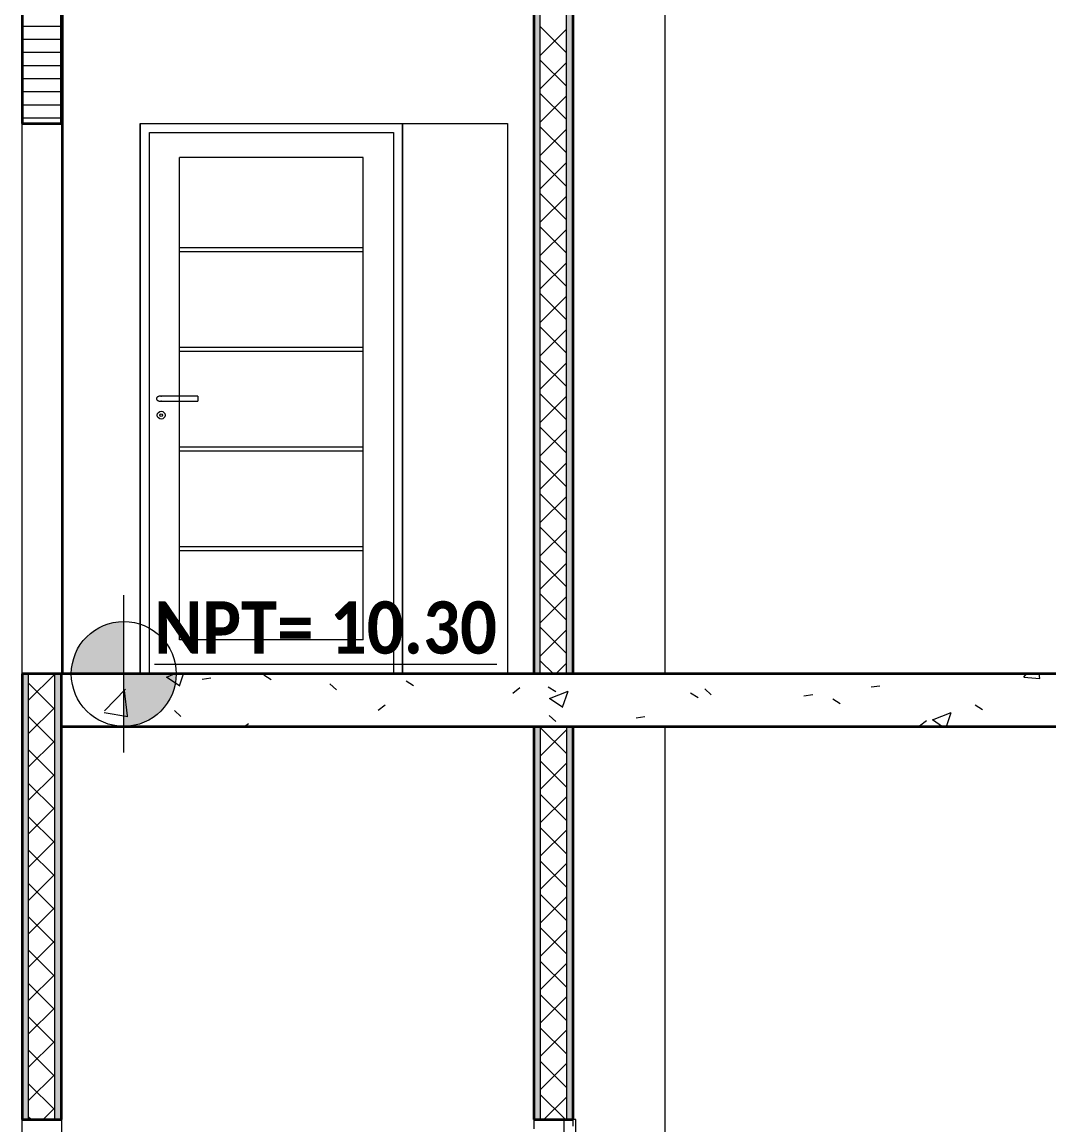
# Model space of a CAD drawing. Header units: metres. Extents: x -144 to 1000, y -717 to 29.
# Drawn here: x 342.611 to 346.503, y -639.877 to -635.694 of the extents above; entities that cross this region are included whole.
import ezdxf

# ---------------------------------------------------------------- set-up
doc = ezdxf.new("R2010")
doc.units = ezdxf.units.M
for name, color, linetype, lineweight in [('A-DOOR', 1, 'Continuous', 9), ('A-DOOR-FRAM', 1, 'Continuous', 9), ('A-FLOR', 2, 'Continuous', 9), ('A-FLOR-PATT', 8, 'Continuous', 50), ('A-WALL', 4, 'Continuous', 9), ('G-ANNO-DIMS', 1, 'Continuous', 9), ('S-COLS', 7, 'Continuous', 9)]:
    doc.layers.add(name, color=color, linetype=linetype, lineweight=lineweight)
doc.layers.add('A-WALL-PATT', color=7, linetype='Continuous', lineweight=35, true_color=0x9c9c9c)
doc.styles.add('Calibri_B_1', font='calibrib.ttf', dxfattribs={"height": 0.135})

msp = doc.modelspace()

# ---------------------------------------------------------------- hatches: boundary and pattern name
at = {"layer": 'A-WALL-PATT', "true_color": 0x747474}
msp.add_hatch(color=8, dxfattribs=at).paths.add_polyline_path([(344.550027697949, -638.1666720366891), (344.5748855986146, -638.1666720366891), (344.5748855986146, -634.9450881103955), (344.550027697949, -634.9450881103955), (344.550027697949, -637.623675740823)])
at = {"layer": 'A-WALL-PATT', "lineweight": 5, "true_color": 0x747474}
msp.add_hatch(color=8, dxfattribs=at).paths.add_polyline_path([(344.6743172012773, -638.1666720366891), (344.699175101943, -638.1666720366891), (344.699175101943, -634.9450881103955), (344.6743172012773, -634.9450881103955), (344.6743172012773, -637.623675740823)])
at = {"layer": 'A-WALL-PATT', "true_color": 0x747474}
h = msp.add_hatch(color=8, dxfattribs=at)
h.paths.add_polyline_path([(342.6107197878862, -652.1865280121972), (342.6355776885591, -652.1865280121972), (342.6355776885591, -651.9876648068719), (342.6107197878862, -651.9876648068719)])
h.paths.add_polyline_path([(342.6107197878862, -649.8996011509487), (342.6355776885591, -649.8996011509487), (342.6355776885591, -648.4081271109942), (342.6107197878862, -648.4081271109942), (342.6107197878862, -649.2391032189669)])
h.paths.add_polyline_path([(342.6355776885591, -646.320063455071), (342.6355776885591, -644.9876799793826), (342.6107197878862, -644.9876799793826), (342.6107197878862, -646.320063455071)])
h.paths.add_polyline_path([(342.6107197878862, -642.8996163234594), (342.6355776885591, -642.8996163234594), (342.6355776885591, -641.9450729378921), (342.6107197878862, -641.9450729378921), (342.6107197878862, -642.601716088601)])
h.paths.add_polyline_path([(342.6107197878862, -639.8570092819616), (342.6355776885591, -639.8570092819616), (342.6355776885591, -638.1666720366891), (342.6107197878862, -638.1666720366891), (342.6107197878862, -639.2830225234181)])
at = {"layer": 'A-WALL-PATT', "lineweight": 5, "true_color": 0x747474}
h = msp.add_hatch(color=8, dxfattribs=at)
h.paths.add_polyline_path([(342.7459232600866, -652.1865280121972), (342.7598671918802, -652.1865280121972), (342.7598671918802, -651.9876648068719), (342.7350092912145, -651.9876648068719), (342.7350092912145, -652.1865280121972)])
h.paths.add_polyline_path([(342.7598671918802, -649.8996011509487), (342.7598671918802, -648.4081271109942), (342.7350092912145, -648.4081271109942), (342.7350092912145, -649.8996011509487)])
h.paths.add_polyline_path([(342.7598671918802, -646.320063455071), (342.7598671918802, -644.9876799793826), (342.7350092912145, -644.9876799793826), (342.7350092912145, -646.320063455071)])
h.paths.add_polyline_path([(342.7598671918802, -642.8996163234594), (342.7598671918802, -641.9450729378921), (342.7350092912145, -641.9450729378921), (342.7350092912145, -642.8996163234594)])
h.paths.add_polyline_path([(342.7598671918802, -639.8570092819616), (342.7598671918802, -638.1666720366891), (342.7350092912145, -638.1666720366891), (342.7350092912145, -639.8570092819616)])
h = msp.add_hatch(color=8, dxfattribs=at)
h.paths.add_polyline_path([(344.550027697949, -652.1865280121972), (344.5748855986146, -652.1865280121972), (344.5748855986146, -651.9876648068719), (344.550027697949, -651.9876648068719)])
h.paths.add_polyline_path([(344.5748855986146, -649.8996011509487), (344.5748855986146, -648.4016235218339), (344.550027697949, -648.4016235218339), (344.550027697949, -649.8996011509487)])
h.paths.add_polyline_path([(344.5748855986146, -646.3135598659107), (344.5748855986146, -645.001062710752), (344.550027697949, -645.001062710752), (344.550027697949, -646.3135598659107)])
h.paths.add_polyline_path([(344.550027697949, -642.9129990548288), (344.5748855986146, -642.9129990548288), (344.5748855986146, -641.9450729378921), (344.550027697949, -641.9450729378921), (344.550027697949, -642.601716088601)])
h.paths.add_polyline_path([(344.550027697949, -639.8570092819616), (344.5748855986146, -639.8570092819616), (344.5748855986146, -638.3655352420071), (344.550027697949, -638.3655352420071), (344.550027697949, -639.2830225234181)])
at = {"layer": 'A-WALL-PATT', "true_color": 0x747474}
h = msp.add_hatch(color=8, dxfattribs=at)
h.paths.add_polyline_path([(344.6852311701493, -652.1865280121972), (344.699175101943, -652.1865280121972), (344.699175101943, -651.9876648068719), (344.6743172012773, -651.9876648068719), (344.6743172012773, -652.1865280121972)])
h.paths.add_polyline_path([(344.699175101943, -649.8996011509487), (344.699175101943, -648.4016235218339), (344.6743172012773, -648.4016235218339), (344.6743172012773, -649.8996011509487)])
h.paths.add_polyline_path([(344.6743172012773, -646.3135598659107), (344.699175101943, -646.3135598659107), (344.699175101943, -645.001062710752), (344.6743172012773, -645.001062710752), (344.6743172012773, -645.920409653784)])
h.paths.add_polyline_path([(344.6743172012773, -642.9129990548288), (344.699175101943, -642.9129990548288), (344.699175101943, -641.9450729378921), (344.6743172012773, -641.9450729378921), (344.6743172012773, -642.601716088601)])
h.paths.add_polyline_path([(344.699175101943, -639.8570092819616), (344.699175101943, -638.3655352420071), (344.6743172012773, -638.3655352420071), (344.6743172012773, -639.8570092819616)])
at = {"layer": 'G-ANNO-DIMS'}
h = msp.add_hatch(color=256, dxfattribs=at)
edge = h.paths.add_edge_path()
edge.add_line((342.9962457248164, -638.1666720366891), (342.7973825194899, -638.1666720366891))
edge.add_arc((342.9962457248164, -638.1666720366891), 0.1988632053264631, 90.00000000000023, 180.0000000000002, ccw=False)
edge.add_line((342.9962457248164, -637.9678088313565), (342.9962457248164, -638.1666720366829))
h = msp.add_hatch(color=256, dxfattribs=at)
edge = h.paths.add_edge_path()
edge.add_line((342.9962457248164, -638.1666720366891), (343.1951089301429, -638.1666720366891))
edge.add_arc((342.9962457248164, -638.1666720366891), 0.1988632053264632, 269.9999999999993, 359.9999999999998, ccw=False)
edge.add_line((342.9962457248164, -638.3655352420071), (342.9962457248164, -638.1666720366807))

# ---------------------------------------------------------------- linework, layer by layer
at = {"layer": 'A-DOOR'}
for p, q in [((343.9037222806417, -636.207869464223), (343.2077010619957, -636.207869464223)), ((343.2077010619957, -638.0374109532247), (343.2077010619957, -636.207869464223)), ((343.9037222806417, -638.0374109532247), (343.9037222806417, -636.207869464223)), ((343.9037222806417, -636.5509084934063), (343.2077010619957, -636.5509084934063)), ((343.9037222806417, -636.5658232338071), (343.2077010619957, -636.5658232338071)), ((343.9037222806417, -636.9287485835273), (343.2077010619957, -636.9287485835273)), ((343.9037222806417, -636.9436633239281), (343.2077010619957, -636.9436633239281)), ((343.1364016778223, -637.1127394642215), (343.13979620244, -637.1127394642215)), ((343.13979620244, -637.132540953219), (343.1364016778223, -637.132540953219)), ((343.2773031838567, -637.112697048459), (343.1380989401348, -637.112697048459)), ((343.1380989401348, -637.1325833689887), (343.2773031838567, -637.1325833689887)), ((343.2773031838567, -637.1127394642215), (343.2773031838567, -637.132540953219)), ((343.9037222806417, -637.3065886736483), (343.2077010619957, -637.3065886736483)), ((343.9037222806417, -637.3215034140492), (343.2077010619957, -637.3215034140492)), ((343.9037222806417, -637.6844287637693), (343.2077010619957, -637.6844287637693)), ((343.9037222806417, -637.6993435041702), (343.2077010619957, -637.6993435041702)), ((343.9037222806417, -638.0374109532247), (343.2077010619957, -638.0374109532247))]:
    msp.add_line(p, q, dxfattribs=at)
at = {"layer": 'A-DOOR', "lineweight": 15}
for p, q in [((344.709118262215, -639.8570092819616), (344.6643740410125, -639.8570092819616)), ((344.6643740410125, -639.8570092819616), (344.6643740410125, -641.9450729378921)), ((344.709118262215, -641.9450729378921), (344.709118262215, -639.8570092819616))]:
    msp.add_line(p, q, dxfattribs=at)
at = {"layer": 'A-DOOR'}
for radius in [0.01491474039948447, 0.004971580133161489]:
    msp.add_circle((343.1380989401348, -637.1851895578554), radius, dxfattribs=at)
for points in [[(343.13979620244, -637.1127394642215), (343.1386679235418, -637.1126829504763), (343.1363919898993, -637.1126829504763), (343.1330362169663, -637.1130220329621), (343.1298528508539, -637.1136886508873), (343.1269502886114, -637.1146601033877), (343.1244274057078, -637.1159033087577), (343.1223699958116, -637.1173759313795), (343.1208485696386, -637.1190278218608), (343.1199132653035, -637.1208027308064), (343.1197058712912, -637.1220277114815), (343.1197040936438, -637.1226402087166)], [(343.1197040936438, -637.1226402087166), (343.1197058712912, -637.123252705959), (343.1199132653035, -637.1244776866413), (343.1208485696386, -637.1262525955797), (343.1223699958116, -637.127904486061), (343.1244274057078, -637.12937710869), (343.1269502886114, -637.1306203140455), (343.1298528508539, -637.1315917665531), (343.1330362169663, -637.1322583844783), (343.1363919898993, -637.1325974669642), (343.1386679235418, -637.1325974669642), (343.13979620244, -637.132540953219)]]:
    msp.add_open_spline(points, degree=3, dxfattribs=at)
at = {"layer": 'A-DOOR-FRAM', "lineweight": 5}
for p, q in [((343.0585536580018, -636.0786083807586), (343.0585536580018, -638.1666720366891)), ((344.0528696846284, -638.1666720366891), (344.0528696846284, -636.0786083807586)), ((343.0933547189322, -638.1666720366891), (343.0933547189322, -636.1134094416891)), ((343.0933547189322, -636.1134094416891), (344.0180686236979, -636.1134094416891)), ((344.0180686236979, -636.1134094416891), (344.0180686236979, -638.1666720366891))]:
    msp.add_line(p, q, dxfattribs=at)
at = {"layer": 'A-DOOR-FRAM'}
for p, q in [((344.550027697949, -639.8570092819616), (344.550027697949, -639.8918103428994)), ((344.699175101943, -639.8570092819616), (344.550027697949, -639.8570092819616)), ((344.699175101943, -639.8818671826273), (344.699175101943, -639.8570092819616))]:
    msp.add_line(p, q, dxfattribs=at)
at = {"layer": 'A-FLOR', "lineweight": 35}
for p, q in [((346.5986610699745, -638.1666720366964), (342.7598671918802, -638.1666720366964)), ((342.7598671918802, -638.3655352420217), (346.5986610699745, -638.3655352420217))]:
    msp.add_line(p, q, dxfattribs=at)
at = {"layer": 'A-FLOR-PATT', "color": 8, "lineweight": 5, "true_color": 0x828282}
for p, q in [((343.1581112497786, -638.1782695035624), (343.1883236838892, -638.1666720366964)), ((343.1581278807841, -638.1781575368411), (343.2083787538193, -638.2120521786826)), ((343.2077625388245, -638.2119776047446), (343.2229646657704, -638.1666720366964)), ((343.2935494026804, -638.1860411142231), (343.3266035957256, -638.1816894471528)), ((343.5266648444501, -638.1701675588308), (343.5547830230332, -638.1880808141912)), ((346.4081140710821, -638.1782357509044), (346.4684969233838, -638.1835185659481)), ((346.4081499557194, -638.1783282502772), (346.4179306802378, -638.1666720366964)), ((346.4687068796682, -638.1842436857958), (346.4654657082262, -638.1666720366964)), ((342.923689251669, -638.3067655703678), (343.0023744496918, -638.2247592579995)), ((343.0100471865205, -638.3257374478751), (342.9988853697048, -638.2297966936646)), ((343.7775648874792, -638.2039056733017), (343.8021452835872, -638.2264294565291)), ((344.065945241802, -638.1929584489378), (344.0940634203778, -638.2108717042981)), ((344.4707236198353, -638.2389178663404), (344.4971735571796, -638.2186221155905)), ((344.6052256391611, -638.2157493390448), (344.6333438177296, -638.2336625944051)), ((345.1979260039204, -638.2234709285301), (345.2225064000284, -638.2459947117648)), ((345.8288860388182, -638.2157172316263), (345.8619402318634, -638.211365564556)), ((344.6099343964358, -638.2591806991302), (344.6806688737322, -638.2320282772605)), ((344.6099520295882, -638.2590672927879), (344.6602029026233, -638.2929619346367)), ((344.6595870460058, -638.2928904628832), (344.6800711130397, -638.2318435912136)), ((345.1445060365056, -638.2385402291591), (345.1726242150887, -638.2564534845194)), ((345.5742120086704, -638.2492457037631), (345.6072662017084, -638.2448940366928)), ((345.6837864338574, -638.2613311192661), (345.7119046124405, -638.2792443746264)), ((342.9218674563506, -638.3134717945766), (343.01171354747, -638.3274063965043)), ((343.188416938812, -638.3050289988939), (343.2129973349272, -638.3275527821213)), ((343.9604547482866, -638.3035857033726), (343.9869046856309, -638.2832899526227)), ((346.0617575431004, -638.3400918946907), (346.1324920203895, -638.3129394728282)), ((346.1141858785466, -638.3655352420217), (346.131895620221, -638.312756449345)), ((346.2230668312093, -638.284122009373), (346.2511850097851, -638.3020352647334)), ((343.4537284321611, -638.3655352420217), (343.4683371758126, -638.3543255587545)), ((344.6087780552532, -638.3245942541296), (344.6333584513684, -638.347118037357)), ((344.9379804056568, -638.333007183345), (344.9710345987021, -638.3286555162747)), ((346.0120901347307, -638.3636866980421), (346.038540072075, -638.3433909472922)), ((346.0617761783922, -638.339977048742), (346.0996677581695, -638.3655352420217))]:
    msp.add_line(p, q, dxfattribs=at)
at = {"layer": 'A-WALL', "lineweight": 35}
for p, q in [((344.550027697949, -602.9281120528292), (344.550027697949, -638.1666720366891)), ((344.699175101943, -638.1666720366891), (344.699175101943, -602.9281120528292)), ((342.6107197878862, -634.9450881103955), (342.6107197878862, -636.0786083807586)), ((342.7598671918802, -636.0786083807586), (342.7598671918802, -635.1439513157281)), ((342.6107197878862, -636.0786083807586), (342.7598671918802, -636.0786083807586)), ((342.6107197878862, -638.1666720366891), (342.6107197878862, -639.8570092819616)), ((342.7598671918802, -638.1666720366891), (342.6107197878862, -638.1666720366891)), ((342.7598671918802, -639.8570092819616), (342.7598671918802, -638.1666720366891)), ((344.550027697949, -638.3655352420071), (344.550027697949, -639.8570092819616)), ((344.699175101943, -639.8570092819616), (344.699175101943, -638.3655352420071)), ((342.6107197878862, -639.8570092819616), (342.7598671918802, -639.8570092819616)), ((344.550027697949, -639.8570092819616), (344.699175101943, -639.8570092819616))]:
    msp.add_line(p, q, dxfattribs=at)
at = {"layer": 'A-WALL'}
for p, q in [((344.5748855986146, -638.1666720366891), (344.5748855986146, -602.9281120528292)), ((344.6743172012773, -638.1666720366891), (344.6743172012773, -602.9281120528292)), ((342.7652304301425, -635.5416777263788), (342.7652304301425, -638.1666720366891)), ((342.6107197878862, -638.1666720366891), (342.6107197878862, -636.0786083807586)), ((342.7598671918802, -636.0786083807586), (342.7598671918802, -638.1666720366891)), ((343.0583855135608, -638.1666720366891), (343.0583855135608, -636.0786083807586)), ((343.0583855135608, -636.0786083807586), (344.4504279508453, -636.0786083807586)), ((343.0585536580018, -638.1666720366891), (343.0585536580018, -636.0786083807586)), ((344.0528696846284, -636.0786083807586), (344.0528696846284, -638.1666720366891)), ((344.4504279508453, -636.0786083807586), (344.4504279508453, -638.1666720366891)), ((342.6355776885591, -639.8570092819616), (342.6355776885591, -638.1666720366891)), ((342.7350092912145, -639.8570092819616), (342.7350092912145, -638.1666720366891)), ((344.5748855986146, -638.3655352420071), (344.5748855986146, -639.8570092819616)), ((344.6743172012773, -638.3655352420071), (344.6743172012773, -639.8570092819616)), ((342.6107197878862, -641.9450729378921), (342.6107197878862, -639.8570092819616)), ((342.7598671918802, -639.8570092819616), (342.7598671918802, -641.9450729378921))]:
    msp.add_line(p, q, dxfattribs=at)
at = {"layer": 'A-WALL-PATT', "color": 8, "lineweight": 5, "true_color": 0x727272}
for p, q in [((342.7598671918802, -635.7107114509024), (342.6107197878862, -635.7107114509024)), ((342.7598671918802, -635.7604272522337), (342.6107197878862, -635.7604272522337)), ((342.7598671918802, -635.8101430535651), (342.6107197878862, -635.8101430535651)), ((342.7598671918802, -635.8598588548964), (342.6107197878862, -635.8598588548964)), ((342.7598671918802, -635.9095746562277), (342.6107197878862, -635.9095746562277)), ((342.7598671918802, -635.9592904575591), (342.6107197878862, -635.9592904575591)), ((342.7598671918802, -636.0090062588977), (342.6107197878862, -636.0090062588977)), ((342.7598671918802, -636.0587220602217), (342.6107197878862, -636.0587220602217))]:
    msp.add_line(p, q, dxfattribs=at)
at = {"layer": 'A-WALL-PATT', "color": 1, "lineweight": 5, "true_color": 0xff0000}
for p, q in [((344.6743172012773, -635.8111969833815), (344.5748855986146, -635.7117653807188)), ((344.5748855986146, -635.8207626310875), (344.6743172012773, -635.7213310284249)), ((344.6743172012773, -635.9377527522927), (344.5748855986146, -635.83832114963)), ((344.5748855986146, -635.947318400006), (344.6743172012773, -635.8478867973361)), ((344.6743172012773, -636.0643085212112), (344.5748855986146, -635.9648769185412)), ((344.5748855986146, -636.0738741689172), (344.6743172012773, -635.9744425662473)), ((344.6743172012773, -636.1908642901224), (344.5748855986146, -636.0914326874524)), ((344.5748855986146, -636.2004299378284), (344.6743172012773, -636.1009983351657)), ((344.6743172012773, -636.3174200590336), (344.5748855986146, -636.2179884563709)), ((344.5748855986146, -636.3269857067396), (344.6743172012773, -636.227554104077)), ((344.6743172012773, -636.4439758279448), (344.5748855986146, -636.3445442252821)), ((344.5748855986146, -636.4535414756508), (344.6743172012773, -636.3541098729954)), ((344.6743172012773, -636.570531596856), (344.5748855986146, -636.4710999941933)), ((344.5748855986146, -636.5800972445693), (344.6743172012773, -636.4806656419066)), ((344.6743172012773, -636.6970873657745), (344.5748855986146, -636.5976557631045)), ((344.5748855986146, -636.7066530134805), (344.6743172012773, -636.6072214108178)), ((344.6743172012773, -636.8236431346857), (344.5748855986146, -636.724211532023)), ((344.5748855986146, -636.8332087823917), (344.6743172012773, -636.7337771797363)), ((344.6743172012773, -636.9501989035969), (344.5748855986146, -636.8507673009342)), ((344.5748855986146, -636.9597645513102), (344.6743172012773, -636.8603329486475)), ((344.6743172012773, -637.0767546725081), (344.5748855986146, -636.9773230698527)), ((344.5748855986146, -637.0863203202214), (344.6743172012773, -636.9868887175587)), ((344.6743172012773, -637.2033104414265), (344.5748855986146, -637.1038788387639)), ((344.5748855986146, -637.2128760891399), (344.6743172012773, -637.1134444864699)), ((344.6743172012773, -637.3298662103377), (344.5748855986146, -637.2304346076751)), ((344.5748855986146, -637.3394318580511), (344.6743172012773, -637.2400002553884)), ((344.6743172012773, -637.456421979249), (344.5748855986146, -637.3569903765936)), ((344.5748855986146, -637.4659876269623), (344.6743172012773, -637.3665560242996)), ((344.6743172012773, -637.5829777481674), (344.5748855986146, -637.4835461455048)), ((344.5748855986146, -637.5925433958735), (344.6743172012773, -637.4931117932108)), ((344.6743172012773, -637.7095335170786), (344.5748855986146, -637.610101914416)), ((344.5748855986146, -637.7190991647919), (344.6743172012773, -637.619667562122)), ((344.6743172012773, -637.8360892859971), (344.5748855986146, -637.7366576833272)), ((344.5748855986146, -637.8456549337031), (344.6743172012773, -637.7462233310332)), ((344.6743172012773, -637.9626450549083), (344.5748855986146, -637.8632134522384)), ((344.5748855986146, -637.9722107026143), (344.6743172012773, -637.8727790999517)), ((344.6743172012773, -638.0892008238195), (344.5748855986146, -637.9897692211568)), ((344.5748855986146, -638.0987664715256), (344.6743172012773, -637.9993348688629)), ((344.6252326452284, -638.1666720366891), (344.5748855986146, -638.116324990068)), ((344.6335358023769, -638.1666720366891), (344.6743172012773, -638.1258906377814)), ((342.6355776885591, -638.2662936168024), (342.7350092912145, -638.1668620141397)), ((342.7350092912145, -638.1747852163724), (342.7268961115312, -638.1666720366891)), ((342.7350092912145, -638.3013409852836), (342.6355776885591, -638.2019093826209)), ((342.6355776885591, -638.3928493857136), (342.7350092912145, -638.2934177830509)), ((342.7350092912145, -638.4278967541948), (342.6355776885591, -638.3284651515394)), ((344.6743172012773, -638.4688681305604), (344.5748855986146, -638.3694365278905)), ((344.5748855986146, -638.4784337782664), (344.6743172012773, -638.379002175611)), ((342.6355776885591, -638.5194051546321), (342.7350092912145, -638.4199735519621)), ((342.7350092912145, -638.5544525231132), (342.6355776885591, -638.4550209204506)), ((344.6743172012773, -638.5954238994716), (344.5748855986146, -638.4959922968089)), ((344.5748855986146, -638.6049895471776), (344.6743172012773, -638.5055579445223)), ((342.6355776885591, -638.6459609235433), (342.7350092912145, -638.5465293208733)), ((342.7350092912145, -638.6810082920244), (342.6355776885591, -638.5815766893618)), ((344.6743172012773, -638.7219796683828), (344.5748855986146, -638.6225480657201)), ((344.5748855986146, -638.7315453160961), (344.6743172012773, -638.6321137134335)), ((342.6355776885591, -638.7725166924545), (342.7350092912145, -638.6730850897918)), ((342.7350092912145, -638.8075640609429), (342.6355776885591, -638.708132458273)), ((344.6743172012773, -638.848535437294), (344.5748855986146, -638.7491038346386)), ((344.5748855986146, -638.8581010850073), (344.6743172012773, -638.7586694823447)), ((342.6355776885591, -638.8990724613657), (342.7350092912145, -638.799640858703)), ((342.7350092912145, -638.9341198298541), (342.6355776885591, -638.8346882271915)), ((344.6743172012773, -638.9750912062125), (344.5748855986146, -638.8756596035498)), ((344.5748855986146, -638.9846568539258), (344.6743172012773, -638.8852252512559)), ((342.6355776885591, -639.0256282302842), (342.7350092912145, -638.9261966276215)), ((342.7350092912145, -639.0606755987653), (342.6355776885591, -638.9612439961027)), ((344.6743172012773, -639.1016469751237), (344.5748855986146, -639.002215372461)), ((344.5748855986146, -639.111212622837), (344.6743172012773, -639.0117810201743)), ((342.6355776885591, -639.1521839991954), (342.7350092912145, -639.0527523965327)), ((342.7350092912145, -639.1872313676765), (342.6355776885591, -639.0877997650139)), ((344.6743172012773, -639.2282027440349), (344.5748855986146, -639.1287711413795)), ((344.5748855986146, -639.2377683917482), (344.6743172012773, -639.1383367890855)), ((342.6355776885591, -639.2787397681066), (342.7350092912145, -639.1793081654512)), ((342.7350092912145, -639.313787136595), (342.6355776885591, -639.2143555339251)), ((344.6743172012773, -639.3547585129534), (344.5748855986146, -639.2553269102907)), ((344.5748855986146, -639.3643241606667), (344.6743172012773, -639.2648925579967)), ((342.6355776885591, -639.4052955370178), (342.7350092912145, -639.3058639343624)), ((342.7350092912145, -639.4403429055062), (342.6355776885591, -639.3409113028363)), ((344.6743172012773, -639.4813142818646), (344.5748855986146, -639.3818826792019)), ((344.5748855986146, -639.4908799295779), (344.6743172012773, -639.391448326908)), ((342.6355776885591, -639.5318513059362), (342.7350092912145, -639.4324197032736)), ((342.7350092912145, -639.5668986744174), (342.6355776885591, -639.4674670717548)), ((344.6743172012773, -639.607870050783), (344.5748855986146, -639.5084384481131)), ((344.5748855986146, -639.6174356984891), (344.6743172012773, -639.5180040958264)), ((342.6355776885591, -639.6584070748474), (342.7350092912145, -639.5589754721848)), ((342.7350092912145, -639.6934544433286), (342.6355776885591, -639.594022840666)), ((344.6743172012773, -639.7344258196943), (344.5748855986146, -639.6349942170316)), ((344.5748855986146, -639.7439914674003), (344.6743172012773, -639.6445598647376)), ((342.6355776885591, -639.7849628437659), (342.7350092912145, -639.6855312411033)), ((342.7350092912145, -639.8200102122471), (342.6355776885591, -639.7205786095844)), ((344.6703448946334, -639.8570092819616), (344.5748855986146, -639.7615499859428)), ((344.5884235529718, -639.8570092819616), (344.6743172012773, -639.7711156336488)), ((342.6900870192674, -639.8570092819616), (342.7350092912145, -639.8120870100145)), ((342.6454525920251, -639.8570092819616), (342.6355776885591, -639.8471343784956))]:
    msp.add_line(p, q, dxfattribs=at)
at = {"layer": 'G-ANNO-DIMS'}
for p, q in [((342.9962457248164, -638.4649668446771), (342.9962457248164, -637.8683772286938)), ((342.6979509168211, -638.1666720366891), (344.3882881620937, -638.1666720366891))]:
    msp.add_line(p, q, dxfattribs=at)
msp.add_circle((342.9962457248164, -638.1666720366891), 0.1988632053264632, dxfattribs=at)
at = {"layer": 'S-COLS'}
for p, q in [((345.0469621975697, -635.1439513157281), (345.0469621975697, -638.1666720366964)), ((345.0469621975697, -638.3655352420217), (345.0469621975697, -641.9450729378921))]:
    msp.add_line(p, q, dxfattribs=at)

# ---------------------------------------------------------------- texts
at = {"layer": 'G-ANNO-DIMS', "style": 'Calibri_B_1', "width": 0.9}
msp.add_text('%%UNPT= 10.30', height=0.1988632053264638, dxfattribs=at).set_placement((343.1120698134598, -638.0899076821486))

doc.saveas('drawing.dxf')
